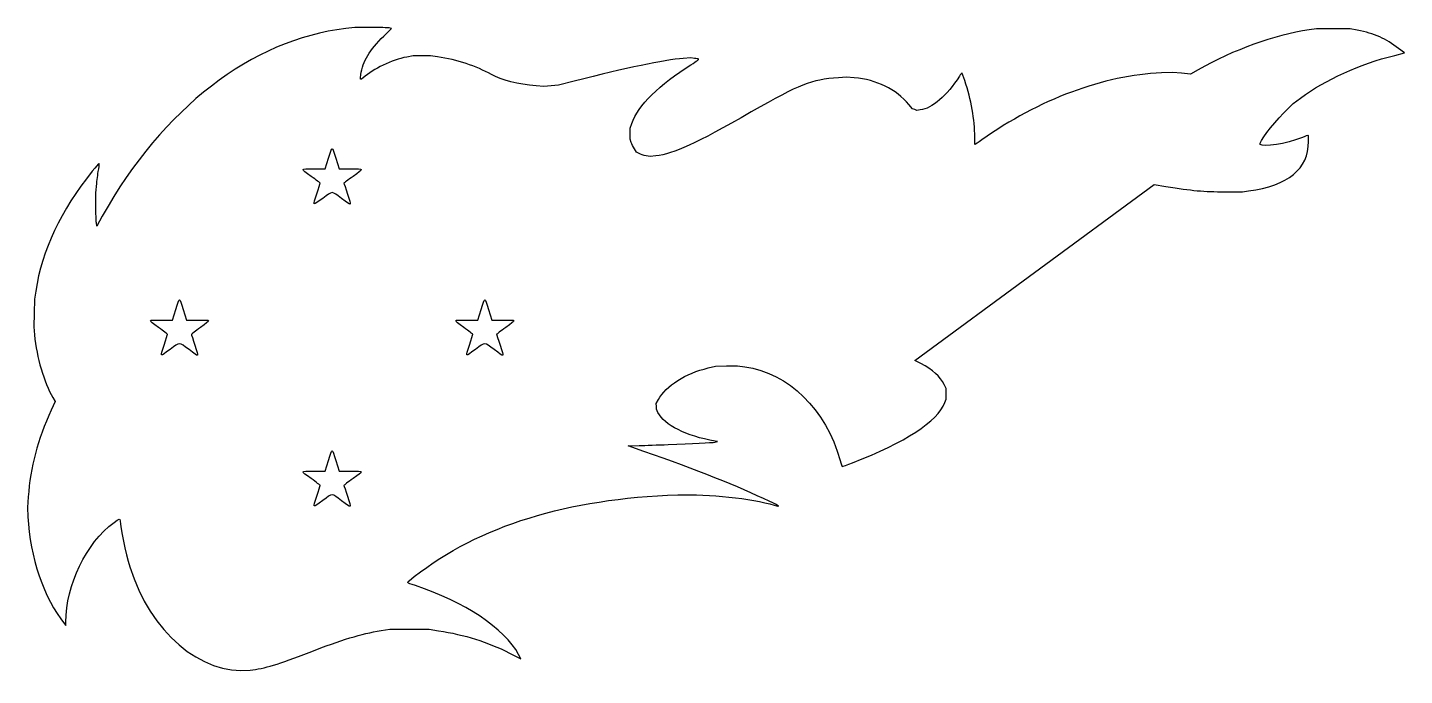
# Model space of a CAD drawing. Header units: millimetres. Extents: x 1.9 to 93.1, y 1.5 to 44.5.
import ezdxf

# ---------------------------------------------------------------- set-up
doc = ezdxf.new("R2010")
doc.units = ezdxf.units.MM
doc.layers.add('Layer_1', color=7, linetype='CONTINUOUS')

msp = doc.modelspace()

# ---------------------------------------------------------------- linework, layer by layer
at = {"layer": 'Layer_1', "color": 7}
for points in [[(24.624846, 44.515827), (23.568064, 44.515481), (22.954149, 44.444687)], [(24.624731, 44.515997), (24.624846, 44.515827)], [(25.482042, 43.95063), (25.992088, 44.456543), (25.837059, 44.48653)], [(90.014434, 44.343358), (89.539526, 44.439475), (88.420734, 44.439129), (87.301939, 44.439129), (86.825484, 44.364716)], [(92.499551, 42.671111), (93.139304, 42.829241), (92.751732, 43.128965)], [(29.038409, 42.575693), (28.582625, 42.644424), (28.002299, 42.64477), (27.42249, 42.64477), (27.000294, 42.560536)], [(46.077659, 42.473374), (45.842016, 42.516782), (45.334555, 42.471306)], [(56.661478, 41.187666), (56.151431, 41.232107), (55.626917, 41.189734)], [(79.456952, 41.719401), (78.946905, 41.434148), (78.358829, 41.481174), (77.77075, 41.528198), (77.02506, 41.503405)], [(38.104514, 40.958738), (37.0591, 40.692606), (36.571277, 40.650749), (36.082933, 40.608892), (35.578056, 40.648165)], [(61.033814, 39.047745), (60.812122, 39.021394), (60.67208, 39.07152), (60.531519, 39.121126), (60.289675, 39.409998)], [(85.122747, 38.826389), (85.768702, 39.471827), (86.257045, 39.836144)], [(41.881519, 36.89801), (41.806587, 37.104715), (41.808664, 37.47782), (41.810742, 37.850405), (41.918227, 38.156847)], [(20.826116, 35.140861), (21.585758, 35.140861), (21.810551, 35.845726)], [(22.055497, 36.482896), (22.055497, 36.482736)], [(22.301476, 35.845051), (22.526268, 35.141218), (23.285394, 35.141218)], [(42.409649, 36.157486), (42.230849, 36.261876), (42.093391, 36.476846)], [(43.505708, 35.999875), (43.136738, 35.952848), (42.862853, 36.002974)], [(6.395492, 32.681939), (6.391874, 33.564056), (6.455435, 34.173835)], [(61.08341, 22.228802), (60.678784, 22.437574), (68.616793, 28.273903), (76.554799, 34.110233), (77.328395, 33.981559)], [(23.071971, 33.472589), (23.071971, 33.472243)], [(81.251664, 33.624476), (82.4118, 33.62413), (82.805574, 33.677355)], [(6.822853, 32.008598), (6.453883, 31.346622), (6.427013, 31.573483)], [(2.407625, 27.034745), (2.324426, 26.49576), (2.301171, 25.577988), (2.278435, 24.6597), (2.328044, 24.1295)], [(10.707882, 25.119781), (11.467525, 25.119781), (11.692317, 25.824126)], [(11.937263, 26.461299), (11.937263, 26.46114)], [(12.183243, 25.823451), (12.408035, 25.119621), (13.167161, 25.119621)], [(30.94435, 25.119781), (31.703991, 25.119781), (31.928786, 25.824126)], [(32.17373, 26.461299), (32.17373, 26.46114)], [(32.419709, 25.823451), (32.644503, 25.119621), (33.403629, 25.119621)], [(12.953737, 23.450989), (12.953737, 23.450643)], [(33.190206, 23.450989), (33.190206, 23.450643)], [(46.981075, 21.939425), (47.478719, 22.053112), (48.203737, 22.072226), (48.928755, 22.091859), (49.405214, 22.023132)], [(62.679838, 19.653769), (62.764071, 19.865124), (62.767188, 20.218592), (62.769612, 20.571541), (62.631634, 20.851111)], [(3.54709, 19.974203), (3.693334, 19.724608), (3.432368, 19.153067)], [(43.655192, 18.994905), (43.548739, 19.202127), (43.5477, 19.388679), (43.546661, 19.575231), (43.687222, 19.83878)], [(42.723469, 16.404377), (41.684257, 16.768693), (42.40566, 16.794525)], [(47.434286, 17.02345), (47.603268, 17.054961), (47.437388, 17.084428)], [(20.826116, 15.098008), (21.585758, 15.098008), (21.810551, 15.802357)], [(22.301476, 15.801855), (22.526268, 15.098022), (23.285394, 15.098022)], [(1.914116, 13.393218), (1.86554, 12.696622), (1.893962, 12.074955)], [(4.317067, 4.968417), (4.400783, 4.86455), (4.401822, 5.09296)], [(25.298196, 4.520903), (25.888857, 4.615985), (27.194202, 4.613907), (28.499547, 4.611829), (29.100028, 4.518295)], [(33.813943, 3.037767), (34.570486, 2.657428), (34.420108, 2.935964)]]:
    msp.add_lwpolyline(points, dxfattribs=at)
msp.add_lwpolyline([(22.055497, 16.439527)], close=True, dxfattribs=at)
for points in [[(22.954149, 44.444687), (16.746181, 43.728135), (10.803811, 39.146875), (6.822853, 32.008598)], [(23.960173, 41.399884), (24.094344, 42.264639), (24.547679, 43.024319), (25.482042, 43.95063)], [(25.837059, 44.48653), (25.751695, 44.503081), (25.205922, 44.516343), (24.624731, 44.515997)], [(86.825484, 44.364716), (84.471966, 43.997082), (81.841229, 43.052834), (79.456952, 41.719401)], [(92.751732, 43.128965), (91.918917, 43.772596), (91.152302, 44.112964), (90.014434, 44.343358)], [(27.000294, 42.560536), (26.014177, 42.363856), (24.792635, 41.78274), (24.114686, 41.187497)], [(32.615967, 41.399538), (31.625638, 41.957807), (30.34448, 42.379046), (29.038409, 42.575693)], [(45.334555, 42.471306), (44.021943, 42.354482), (41.583846, 41.844553), (38.104514, 40.958738)], [(41.918227, 38.156847), (42.327964, 39.327014), (43.765721, 40.754498), (45.842016, 42.05273)], [(45.842016, 42.05273), (46.245361, 42.304928), (46.406653, 42.429449), (46.32984, 42.429449)], [(46.32984, 42.429449), (46.320733, 42.429449), (46.207306, 42.449429), (46.077659, 42.473374)], [(86.257045, 39.836144), (87.912571, 41.071694), (90.149721, 42.087859), (92.499551, 42.671111)], [(24.114686, 41.187497), (23.91649, 41.013472), (23.903138, 41.032285), (23.960173, 41.399884)], [(35.578056, 40.648165), (34.372316, 40.740907), (33.304118, 41.011613), (32.615967, 41.399538)], [(55.626917, 41.189734), (53.752971, 41.038348), (53.115705, 40.788598), (49.840197, 38.920107)], [(60.289675, 39.409998), (59.434317, 40.431162), (58.155023, 41.057985), (56.661478, 41.187666)], [(63.637272, 41.283264), (62.819547, 40.002453), (61.814661, 39.13952), (61.033814, 39.047745)], [(63.810385, 41.505988), (63.799963, 41.516445), (63.722149, 41.416207), (63.637272, 41.283264)], [(63.995387, 40.994909), (63.904152, 41.265546), (63.820808, 41.495565), (63.810385, 41.505988)], [(77.02506, 41.503405), (73.275378, 41.377862), (68.832443, 39.720708), (65.127094, 37.064922)], [(64.65478, 37.245273), (64.65478, 38.399637), (64.419833, 39.735816), (63.995387, 40.994909)], [(49.840197, 38.920107), (46.072261, 36.770708), (44.746262, 36.158968), (43.505708, 35.999875)], [(83.568841, 36.762435), (83.459849, 36.871427), (84.35482, 38.059805), (85.122747, 38.826389)], [(42.093391, 36.476846), (42.017769, 36.595059), (41.922583, 36.784406), (41.881519, 36.89801)], [(64.673374, 36.752279), (64.663367, 36.752279), (64.65478, 36.974189), (64.65478, 37.245273)], [(65.127094, 37.064922), (64.887556, 36.893235), (64.683347, 36.752279), (64.673374, 36.752279)], [(82.805574, 33.677355), (85.435826, 34.032392), (86.78068, 35.138458), (86.783104, 36.948988)], [(86.32474, 37.206851), (85.317444, 36.805566), (83.774514, 36.556762), (83.568841, 36.762435)], [(86.76399, 37.373766), (86.753082, 37.373766), (86.555245, 37.298681), (86.32474, 37.206851)], [(86.783104, 36.948988), (86.78345, 37.182605), (86.774966, 37.373766), (86.76399, 37.373766)], [(6.581526, 35.151554), (6.663899, 35.631562), (6.682133, 35.63828), (6.154679, 34.981023)], [(21.810551, 35.845726), (21.945882, 36.270519), (22.000569, 36.482934), (22.055497, 36.482896)], [(22.055497, 36.482736), (22.110424, 36.482698), (22.165663, 36.270037), (22.301476, 35.845051)], [(42.862853, 36.002974), (42.712077, 36.030571), (42.507951, 36.10013), (42.409649, 36.157486)], [(6.154679, 34.981023), (4.057929, 32.36825), (2.826531, 29.756852), (2.407625, 27.034745)], [(6.455435, 34.173835), (6.490284, 34.50936), (6.546873, 34.949488), (6.581526, 35.151554)], [(20.667986, 34.6458), (19.92915, 35.178996), (19.917076, 35.140861), (20.826116, 35.140861)], [(23.285394, 35.141218), (24.193852, 35.141218), (24.181818, 35.178809), (23.443007, 34.645641)], [(21.267949, 34.190017), (21.26812, 34.202552), (20.998033, 34.407622), (20.667986, 34.6458)], [(21.042123, 33.484632), (21.16604, 33.860064), (21.267772, 34.177482), (21.267949, 34.190017)], [(23.443007, 34.645641), (23.112961, 34.407463), (22.843045, 34.204858), (22.843045, 34.195024)], [(22.843045, 34.195024), (22.843045, 34.18519), (22.945934, 33.860164), (23.071971, 33.472589)], [(77.328395, 33.981559), (79.045699, 33.696057), (79.831044, 33.624823), (81.251664, 33.624476)], [(21.43228, 33.188011), (20.731934, 32.682611), (20.768308, 32.655034), (21.042123, 33.484632)], [(22.688532, 33.176653), (21.980463, 33.694502), (22.1324, 33.693256), (21.43228, 33.188011)], [(23.071971, 33.472243), (23.348017, 32.623329), (23.395255, 32.659774), (22.688532, 33.176653)], [(6.427013, 31.573483), (6.412182, 31.698189), (6.397951, 32.196968), (6.395492, 32.681939)], [(11.692317, 25.824126), (11.827649, 26.248919), (11.882336, 26.461334), (11.937263, 26.461299)], [(11.937263, 26.46114), (11.992191, 26.461102), (12.047429, 26.248441), (12.183243, 25.823451)], [(31.928786, 25.824126), (32.064115, 26.248919), (32.118804, 26.461334), (32.17373, 26.461299)], [(32.17373, 26.46114), (32.228658, 26.461102), (32.283895, 26.248441), (32.419709, 25.823451)], [(10.549753, 24.624204), (9.810917, 25.157399), (9.798843, 25.119781), (10.707882, 25.119781)], [(13.167161, 25.119621), (14.075618, 25.119621), (14.063584, 25.157212), (13.324774, 24.624045)], [(30.786219, 24.624204), (30.047382, 25.157399), (30.035311, 25.119781), (30.94435, 25.119781)], [(33.403629, 25.119621), (34.312083, 25.119621), (34.30005, 25.157212), (33.56124, 24.624045)], [(2.328044, 24.1295), (2.468495, 22.635713), (2.950712, 20.991769), (3.54709, 19.974203)], [(11.149715, 24.168417), (11.149887, 24.180952), (10.8798, 24.386026), (10.549753, 24.624204)], [(10.923889, 23.463036), (11.047807, 23.838468), (11.149539, 24.155882), (11.149715, 24.168417)], [(13.324774, 24.624045), (12.994727, 24.385867), (12.724811, 24.183258), (12.724811, 24.173424)], [(12.724811, 24.173424), (12.724811, 24.16359), (12.8277, 23.838565), (12.953737, 23.450989)], [(31.386182, 24.168417), (31.386355, 24.180952), (31.116266, 24.386026), (30.786219, 24.624204)], [(31.160356, 23.463036), (31.284275, 23.838468), (31.386006, 24.155882), (31.386182, 24.168417)], [(33.56124, 24.624045), (33.231193, 24.385867), (32.961277, 24.183258), (32.961277, 24.173424)], [(32.961277, 24.173424), (32.961277, 24.16359), (33.064171, 23.838565), (33.190206, 23.450989)], [(11.314563, 23.166411), (10.614217, 22.661008), (10.650075, 22.633434), (10.923889, 23.463036)], [(12.570299, 23.155054), (11.86223, 23.672899), (12.014683, 23.671656), (11.314563, 23.166411)], [(12.953737, 23.450643), (13.229784, 22.60173), (13.277022, 22.638175), (12.570299, 23.155054)], [(31.550515, 23.166411), (30.850168, 22.661008), (30.88654, 22.633434), (31.160356, 23.463036)], [(32.806765, 23.155054), (32.098693, 23.672899), (32.250632, 23.671656), (31.550515, 23.166411)], [(33.190206, 23.450643), (33.466255, 22.60173), (33.513489, 22.638175), (32.806765, 23.155054)], [(43.687222, 19.83878), (44.170783, 20.745974), (45.517746, 21.605143), (46.981075, 21.939425)], [(49.405214, 22.023132), (52.340457, 21.599752), (54.769582, 19.212927), (55.73195, 15.805944)], [(62.631634, 20.851111), (62.375156, 21.372091), (61.865721, 21.82563), (61.08341, 22.228802)], [(56.556188, 15.660217), (60.058949, 17.003187), (62.173991, 18.382359), (62.679838, 19.653769)], [(3.432368, 19.153067), (2.529246, 17.173856), (2.050299, 15.356525), (1.914116, 13.393218)], [(47.437388, 17.084428), (45.515955, 17.428571), (44.089687, 18.149157), (43.655192, 18.994905)], [(21.810551, 15.802357), (21.945882, 16.227146), (22.000569, 16.439565), (22.055497, 16.439527)], [(22.055497, 16.439541), (22.110424, 16.439502), (22.165663, 16.226838), (22.301476, 15.801855)], [(42.40566, 16.794525), (42.802605, 16.808861), (43.668607, 16.839197), (44.329569, 16.861705)], [(44.329569, 16.861705), (45.900473, 16.915259), (47.22329, 16.984052), (47.434286, 17.02345)], [(51.028894, 13.102255), (49.032099, 14.061625), (46.202087, 15.186507), (42.723469, 16.404377)], [(55.73195, 15.805944), (55.793372, 15.588498), (55.857646, 15.410623), (55.874579, 15.410623)], [(55.874579, 15.410623), (55.891511, 15.410623), (56.198077, 15.522911), (56.556188, 15.660217)], [(20.667986, 14.602431), (19.92915, 15.135627), (19.917076, 15.098008), (20.826116, 15.098008)], [(23.285394, 15.098022), (24.193852, 15.098022), (24.181818, 15.136125), (23.443007, 14.602961)], [(21.267949, 14.146644), (21.26812, 14.159179), (20.998033, 14.36425), (20.667986, 14.602431)], [(21.042123, 13.441263), (21.16604, 13.816695), (21.267772, 14.134109), (21.267949, 14.146644)], [(23.443007, 14.602961), (23.112961, 14.36478), (22.843045, 14.161662), (22.843045, 14.151828)], [(22.843045, 14.151828), (22.843045, 14.141994), (22.945934, 13.816965), (23.071971, 13.429393)], [(21.43228, 13.144642), (20.731934, 12.639242), (20.768308, 12.611665), (21.042123, 13.441263)], [(22.688532, 13.133284), (21.980463, 13.651133), (22.1324, 13.649887), (21.43228, 13.144642)], [(23.071971, 13.429393), (23.348017, 12.58048), (23.395255, 12.616405), (22.688532, 13.133284)], [(27.495992, 8.104634), (31.827093, 11.480781), (37.640552, 13.284663), (44.971392, 13.526518)], [(44.971392, 13.526518), (47.051177, 13.595131), (49.804764, 13.297748), (51.367375, 12.836123)], [(51.367375, 12.836123), (51.80848, 12.705812), (51.738312, 12.761416), (51.028894, 13.102255)], [(1.893962, 12.074955), (2.015912, 9.402406), (2.950314, 6.66186), (4.317067, 4.968417)], [(7.597488, 11.694616), (7.956535, 11.963467), (8.008315, 11.977581), (8.008315, 11.808303)], [(4.401822, 5.09296), (4.411808, 7.564832), (5.736514, 10.301109), (7.597488, 11.694616)], [(8.008315, 11.808303), (8.008315, 11.376423), (8.367593, 9.674289), (8.65427, 8.748546)], [(8.65427, 8.748546), (9.989939, 4.435433), (13.348467, 1.549142), (16.618116, 1.904009)], [(27.574023, 7.504671), (26.91902, 7.717911), (26.926665, 7.660839), (27.495992, 8.104634)], [(34.420108, 2.935964), (33.486463, 4.664542), (30.808883, 6.451543), (27.574023, 7.504671)], [(20.542936, 3.081199), (22.690603, 3.919236), (23.973148, 4.307698), (25.298196, 4.520903)], [(29.100028, 4.518295), (30.868683, 4.243306), (32.323643, 3.786425), (33.813943, 3.037767)], [(16.618116, 1.904009), (17.57032, 2.007502), (18.52299, 2.292998), (20.542936, 3.081199)]]:
    msp.add_open_spline(points, degree=3, dxfattribs=at)

doc.saveas('drawing.dxf')
